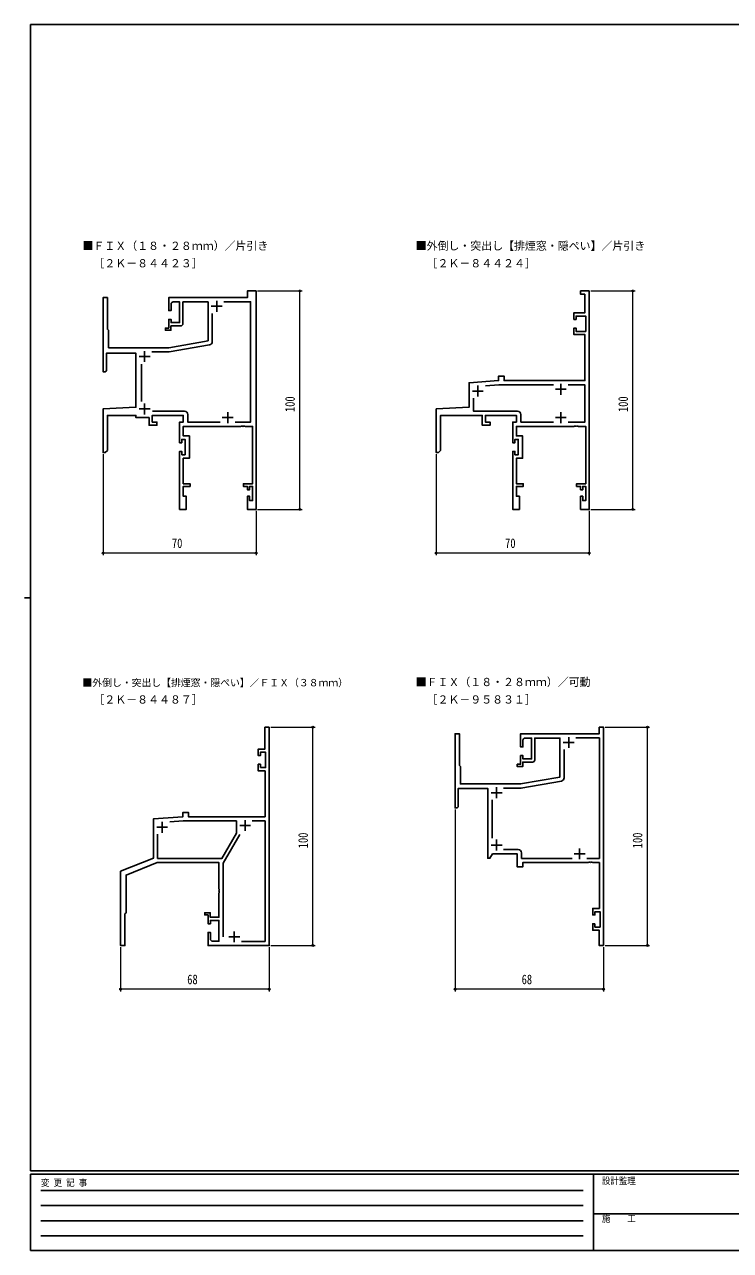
# Model space of a CAD drawing. Units: millimetres on the paper. Extents: x -397 to 397, y -282 to 282.
# Drawn here: x -397 to -74, y -282 to 279 of the extents above; entities that cross this region are included whole.
import ezdxf
from ezdxf.enums import TextEntityAlignment as Align

# ---------------------------------------------------------------- set-up
doc = ezdxf.new("R2010")
doc.units = ezdxf.units.MM
for name, color, linetype in [('0-1_USER1', 92, 'Continuous'), ('0-2_YKK_11', 134, 'Continuous'), ('0-4_YKK_ZWAK', 134, 'Continuous')]:
    doc.layers.add(name, color=color, linetype=linetype)
doc.layers.add('0-3_YKK_D', color=200, linetype='Continuous', lineweight=18)
doc.styles.add('ＭＳ ゴシック', font='')
doc.styles.get('ＭＳ ゴシック').set_extended_font_data('MS Gothic')

msp = doc.modelspace()

# ---------------------------------------------------------------- linework, layer by layer
at = {"layer": '0-2_YKK_11'}
for p, q in [((-308.743, 152.778), (-308.743, 147.778)), ((-311.243, 150.278), (-306.243, 150.278)), ((-310.813, 134.091), (-310.813, 147.039)), ((-341.743, 129.778), (-341.743, 124.778)), ((-344.243, 127.278), (-339.243, 127.278)), ((-343.243, 106.737), (-343.243, 123.82)), ((-189.3, 113.978), (-189.3, 108.978)), ((-151.3, 114.778), (-151.3, 109.778)), ((-191.8, 111.478), (-186.8, 111.478)), ((-153.8, 112.278), (-148.8, 112.278)), ((-344.243, 103.278), (-339.243, 103.278)), ((-341.743, 105.778), (-341.743, 100.778)), ((-323.543, 102.278), (-338.178, 102.278)), ((-303.743, 101.778), (-303.743, 96.778)), ((-151.3, 101.778), (-151.3, 96.778)), ((-306.243, 99.278), (-301.243, 99.278)), ((-153.8, 99.278), (-148.8, 99.278)), ((-150.229, -49.474), (-145.229, -49.474)), ((-147.729, -46.974), (-147.729, -51.974)), ((-149.799, -65.661), (-149.799, -52.714)), ((-183.229, -72.474), (-178.229, -72.474)), ((-180.729, -69.974), (-180.729, -74.974)), ((-182.799, -93.234), (-182.799, -75.714)), ((-336.243, -88.274), (-331.243, -88.274)), ((-333.743, -85.774), (-333.743, -90.774)), ((-298.243, -87.474), (-293.243, -87.474)), ((-295.743, -84.974), (-295.743, -89.974)), ((-180.729, -93.974), (-180.729, -98.974)), ((-183.229, -96.474), (-178.229, -96.474)), ((-170.799, -98.544), (-177.489, -98.544)), ((-145.229, -100.474), (-140.229, -100.474)), ((-142.729, -97.974), (-142.729, -102.974)), ((-303.243, -138.474), (-298.243, -138.474)), ((-300.743, -135.974), (-300.743, -140.974))]:
    msp.add_line(p, q, dxfattribs=at)
for points in [[(-329.643, 151.278), (-329.643, 148.278), (-330.743, 148.278), (-330.743, 154.278), (-294.743, 154.278), (-294.743, 157.278), (-290.743, 157.278)], [(-290.743, 157.278), (-290.743, 57.278), (-294.743, 57.278), (-294.743, 63.278), (-293.743, 63.278), (-293.743, 61.278), (-292.373, 61.278), (-292.373, 67.778), (-293.743, 67.778), (-293.743, 66.278), (-294.743, 66.278), (-294.743, 67.778), (-296.543, 67.778), (-296.543, 68.978), (-292.373, 68.978), (-292.373, 95.278), (-295.785, 95.278), (-295.969, 95.398), (-296.518, 95.398), (-296.702, 95.278), (-296.785, 95.278), (-296.969, 95.398), (-297.518, 95.398), (-297.702, 95.278), (-324.113, 95.278), (-324.113, 90.908), (-321.243, 90.908), (-321.243, 80.648), (-324.113, 80.648), (-324.113, 68.978), (-320.943, 68.978), (-320.943, 67.778), (-324.113, 67.778), (-324.113, 63.278), (-322.743, 63.278), (-322.743, 57.278), (-325.743, 57.278), (-325.743, 83.778), (-324.743, 83.778), (-324.743, 82.278)], [(-138.3, 157.278), (-138.3, 57.278), (-142.3, 57.278), (-142.3, 63.278), (-141.3, 63.278), (-141.3, 61.278), (-139.93, 61.278), (-139.93, 67.778), (-141.3, 67.778), (-141.3, 66.278), (-142.3, 66.278), (-142.3, 67.778), (-144.1, 67.778), (-144.1, 68.978), (-139.93, 68.978), (-139.93, 95.278), (-143.342, 95.278), (-143.525, 95.398), (-144.075, 95.398), (-144.259, 95.278), (-144.342, 95.278), (-144.525, 95.398), (-145.075, 95.398), (-145.259, 95.278), (-171.67, 95.278), (-171.67, 90.908), (-168.8, 90.908), (-168.8, 80.648), (-171.67, 80.648), (-171.67, 68.978), (-168.5, 68.978), (-168.5, 67.778), (-171.67, 67.778), (-171.67, 63.278), (-170.3, 63.278), (-170.3, 57.278), (-173.3, 57.278), (-173.3, 83.778), (-172.3, 83.778), (-172.3, 82.278)], [(-140.3, 155.778), (-142.3, 155.778), (-142.3, 157.278), (-138.3, 157.278)], [(-324.743, 82.278), (-323.243, 82.278), (-323.243, 89.278), (-324.743, 89.278), (-324.743, 87.778), (-325.743, 87.778), (-325.743, 97.278), (-324.043, 97.278), (-324.043, 100.278), (-338.243, 100.278), (-338.243, 97.278), (-336.143, 97.278), (-336.143, 95.778), (-339.743, 95.778), (-339.743, 99.278), (-345.743, 99.278), (-345.743, 100.278), (-358.743, 100.278), (-358.743, 84.278), (-359.743, 83.278), (-360.743, 83.278), (-360.743, 103.278), (-345.743, 104.064), (-345.743, 128.778), (-359.243, 128.778), (-359.243, 120.778), (-359.743, 120.278), (-360.743, 120.278), (-360.743, 154.278), (-358.743, 154.278), (-358.743, 139.778), (-358.243, 139.278), (-358.243, 131.278), (-330.743, 131.278), (-312.743, 134.452), (-312.743, 152.278), (-324.243, 152.278), (-324.243, 142.278)], [(-325.243, 141.278), (-329.743, 141.278), (-329.743, 139.278), (-332.243, 139.278), (-332.243, 140.278), (-330.743, 140.278), (-330.743, 144.278), (-329.643, 144.278), (-329.643, 142.778), (-325.743, 142.778), (-325.743, 152.278), (-328.643, 152.278)], [(-305.504, 152.348), (-293.243, 152.348), (-293.243, 97.278), (-300.361, 97.278)], [(-172.3, 82.278), (-170.8, 82.278), (-170.8, 89.278), (-172.3, 89.278), (-172.3, 87.778), (-173.3, 87.778), (-173.3, 97.278), (-171.6, 97.278), (-171.6, 100.278), (-185.8, 100.278), (-185.8, 97.278), (-183.7, 97.278), (-183.7, 95.778), (-187.3, 95.778), (-187.3, 100.278), (-206.3, 100.278), (-206.3, 84.278), (-207.3, 83.278), (-208.3, 83.278), (-208.3, 103.278), (-193.3, 104.064), (-193.3, 115.278), (-179.8, 116.278), (-179.8, 118.278), (-177.3, 118.278), (-177.3, 116.278), (-140.3, 116.278), (-140.3, 137.278), (-145.3, 137.278), (-145.3, 140.278), (-144.3, 140.278), (-144.3, 138.778), (-139.93, 138.778), (-139.93, 145.778), (-144.3, 145.778), (-144.3, 144.278), (-145.3, 144.278), (-145.3, 147.278), (-140.3, 147.278), (-140.3, 155.778)], [(-338.504, 129.348), (-330.575, 129.348), (-312.053, 132.614)], [(-185.782, 113.83), (-179.726, 114.278), (-154.683, 114.278)], [(-147.918, 114.278), (-140.3, 114.278), (-140.3, 97.278), (-147.918, 97.278)], [(-171.1, 102.278), (-191.3, 102.278), (-191.3, 108.206)], [(-307.126, 97.278), (-322.043, 97.278), (-322.043, 100.778)], [(-154.683, 97.278), (-169.6, 97.278), (-169.6, 100.778)], [(-284.743, -42.474), (-284.743, -142.474), (-312.743, -142.474), (-312.743, -136.474), (-311.643, -136.474), (-311.643, -139.474)], [(-288.743, -60.974), (-286.373, -60.974), (-286.373, -53.974), (-288.743, -53.974), (-288.743, -55.474), (-289.743, -55.474), (-289.743, -52.474), (-286.743, -52.474), (-286.743, -42.474), (-284.743, -42.474)], [(-131.729, -142.474), (-131.729, -42.474), (-133.729, -42.474), (-133.729, -45.474), (-169.729, -45.474), (-169.729, -51.474), (-168.629, -51.474), (-168.629, -48.474)], [(-163.229, -57.474), (-163.229, -47.474), (-151.729, -47.474), (-151.729, -65.3), (-169.729, -68.474), (-197.229, -68.474), (-197.229, -60.474), (-197.729, -59.974), (-197.729, -45.474), (-199.729, -45.474), (-199.729, -79.474), (-198.729, -79.474), (-198.229, -78.974), (-198.229, -70.474), (-184.729, -70.474), (-184.729, -102.474), (-183.729, -102.474), (-182.574, -100.474), (-171.229, -100.474), (-171.229, -106.474), (-168.729, -106.474), (-168.729, -104.474), (-138.687, -104.474), (-138.504, -104.354), (-137.954, -104.354), (-137.771, -104.474), (-137.687, -104.474), (-137.504, -104.354), (-136.954, -104.354), (-136.771, -104.474), (-133.659, -104.474), (-133.659, -125.474), (-136.729, -125.474), (-136.729, -128.474), (-135.729, -128.474), (-135.729, -126.974), (-133.359, -126.974), (-133.359, -133.974), (-135.729, -133.974), (-135.729, -132.474)], [(-167.629, -47.474), (-164.729, -47.474), (-164.729, -56.974), (-168.629, -56.974), (-168.629, -55.474), (-169.729, -55.474), (-169.729, -59.474), (-171.229, -59.474), (-171.229, -60.474), (-168.729, -60.474), (-168.729, -58.474), (-164.229, -58.474)], [(-144.489, -47.404), (-133.659, -47.404), (-133.659, -102.544), (-139.379, -102.544)], [(-310.643, -140.474), (-307.743, -140.474), (-307.743, -130.974), (-311.643, -130.974), (-311.643, -132.474), (-312.743, -132.474), (-312.743, -128.474), (-314.243, -128.474), (-314.243, -127.474), (-311.743, -127.474), (-311.743, -129.474), (-307.743, -129.474), (-307.743, -118.432), (-307.623, -118.249), (-307.623, -117.699), (-307.743, -117.516), (-307.743, -117.432), (-307.623, -117.249), (-307.623, -116.699), (-307.743, -116.516), (-307.743, -104.474), (-336.012, -104.474), (-350.243, -110.167), (-350.243, -127.474), (-350.743, -127.974), (-350.743, -142.474), (-352.743, -142.474), (-352.743, -108.474), (-337.743, -102.474), (-337.743, -84.474), (-324.243, -83.474), (-324.243, -81.474), (-321.743, -81.474), (-321.743, -83.474), (-286.673, -83.474), (-286.673, -62.474), (-289.743, -62.474), (-289.743, -59.474), (-288.743, -59.474), (-288.743, -60.974)], [(-177.489, -70.404), (-169.56, -70.404), (-151.038, -67.138)], [(-330.256, -85.855), (-324.172, -85.404), (-299.743, -85.404), (-299.743, -90.974), (-306.423, -102.544), (-335.813, -102.544), (-335.813, -91.514)], [(-292.504, -85.404), (-286.673, -85.404), (-286.673, -140.544), (-297.393, -140.544)], [(-305.813, -138.474), (-305.813, -104.747), (-298.247, -91.643)], [(-146.079, -102.544), (-169.299, -102.544), (-169.299, -100.044)], [(-135.729, -132.474), (-136.729, -132.474), (-136.729, -135.474), (-133.729, -135.474), (-133.729, -142.474), (-131.729, -142.474)]]:
    msp.add_lwpolyline(points, dxfattribs=at)
for centre, radius, start, end in [((-328.643, 151.278), 1, 90.00001, 179.99999), ((-325.243, 142.278), 1, 270.00001, 359.99999), ((-312.313, 134.091), 1.5, 280.00001, 359.99999), ((-323.543, 100.778), 1.5, 0.00001, 89.99999), ((-171.1, 100.778), 1.5, 0.00001, 89.99999), ((-167.629, -48.474), 1, 90.00001, 179.99999), ((-164.229, -57.474), 1, 270.00001, 359.99999), ((-151.299, -65.661), 1.5, 280.00001, 359.99999), ((-170.799, -100.044), 1.5, 0.00001, 89.99999), ((-310.643, -139.474), 1, 180.00001, 269.99999)]:
    msp.add_arc(centre, radius, start, end, dxfattribs=at)
at = {"layer": '0-3_YKK_D'}
for p, q in [((-290.043, 157.278), (-269.743, 157.278)), ((-270.743, 57.278), (-270.743, 157.278)), ((-137.6, 157.278), (-117.3, 157.278)), ((-118.3, 57.278), (-118.3, 157.278)), ((-360.743, 82.578), (-360.743, 36.278)), ((-208.3, 82.578), (-208.3, 36.278)), ((-290.743, 56.578), (-290.743, 36.278)), ((-290.043, 57.278), (-269.743, 57.278)), ((-138.3, 56.578), (-138.3, 36.278)), ((-137.6, 57.278), (-117.3, 57.278)), ((-290.743, 37.278), (-360.743, 37.278)), ((-138.3, 37.278), (-208.3, 37.278)), ((-284.043, -42.474), (-263.743, -42.474)), ((-264.743, -142.474), (-264.743, -42.474)), ((-131.029, -42.474), (-110.729, -42.474)), ((-111.729, -142.474), (-111.729, -42.474)), ((-199.729, -80.174), (-199.729, -163.474)), ((-352.743, -143.174), (-352.743, -163.474)), ((-284.743, -143.174), (-284.743, -163.474)), ((-284.043, -142.474), (-263.743, -142.474)), ((-131.729, -143.174), (-131.729, -163.474)), ((-131.029, -142.474), (-110.729, -142.474)), ((-284.743, -162.474), (-352.743, -162.474)), ((-131.729, -162.474), (-199.729, -162.474))]:
    msp.add_line(p, q, dxfattribs=at)
for centre in [(-270.743, 157.278), (-118.3, 157.278), (-270.743, 57.278), (-118.3, 57.278), (-360.743, 37.278), (-290.743, 37.278), (-208.3, 37.278), (-138.3, 37.278), (-264.743, -42.474), (-111.729, -42.474), (-264.743, -142.474), (-111.729, -142.474), (-352.743, -162.474), (-284.743, -162.474), (-199.729, -162.474), (-131.729, -162.474)]:
    msp.add_circle(centre, 0.425, dxfattribs=at)
at = {"layer": '0-4_YKK_ZWAK'}
for p, q in [((376.1, 279.3), (-393.9, 279.3)), ((-393.9, -245.7), (-393.9, 279.3)), ((-396.7, 16.8), (-393.9, 16.8)), ((376.1, -245.7), (-393.9, -245.7)), ((338.3, -247.1), (-393.9, -247.1)), ((-393.9, -282.1), (-393.9, -247.1)), ((-136.3, -247.1), (-136.3, -282.1)), ((-389.301, -254.612), (-141.109, -254.612)), ((-389.301, -261.541), (-141.109, -261.541)), ((-389.301, -268.47), (-141.109, -268.47)), ((-136.3, -265.299), (-7.5, -265.299)), ((-389.301, -275.398), (-141.109, -275.398)), ((-393.9, -282.1), (338.3, -282.1))]:
    msp.add_line(p, q, dxfattribs=at)

# ---------------------------------------------------------------- texts
at = {"layer": '0-1_USER1', "style": 'ＭＳ ゴシック'}
for s, height, p in [('■ＦＩＸ（１８・２８ｍｍ）／片引き', 3.666, (-370.176, 174.996)), ('■外倒し・突出し【排煙窓・隠ぺい】／片引き', 3.666, (-217.733, 174.996)), ('\u3000［２Ｋ－８４４２３］', 3.666, (-370.176, 166.996)), ('\u3000［２Ｋ－８４４２４］', 3.666, (-217.733, 166.996)), ('■外倒し・突出し【排煙窓・隠ぺい】／ＦＩＸ（３８ｍｍ）', 3.299, (-370.176, -24.756)), ('■ＦＩＸ（１８・２８ｍｍ）／可動', 3.666, (-217.733, -24.756)), ('\u3000［２Ｋ－８４４８７］', 3.666, (-370.176, -32.756)), ('\u3000［２Ｋ－９５８３１］', 3.666, (-217.733, -32.756))]:
    msp.add_text(s, height=height, dxfattribs=at).set_placement(p, align=Align.BOTTOM_LEFT)
at = {"layer": '0-3_YKK_D', "style": 'ＭＳ ゴシック', "width": 0.8}
for p in [(-271.743, 101.838), (-119.3, 101.838), (-265.743, -97.914), (-112.729, -97.914)]:
    msp.add_text('100', height=4.399, rotation=90, dxfattribs=at).set_placement(p, align=Align.BOTTOM_LEFT)
for s, p in [('70', (-329.263, 38.278)), ('70', (-176.82, 38.278)), ('68', (-322.263, -161.474)), ('68', (-169.249, -161.474))]:
    msp.add_text(s, height=4.399, dxfattribs=at).set_placement(p, align=Align.BOTTOM_LEFT)
at = {"layer": '0-4_YKK_ZWAK', "style": 'ＭＳ ゴシック', "width": 0.9}
for s, p in [('変 更 記 事', (-389.186, -253.547)), ('設計監理', (-132.531, -252.633)), ('施\u3000\u3000工', (-132.531, -269.954))]:
    msp.add_text(s, height=3.079, dxfattribs=at).set_placement(p, align=Align.BOTTOM_LEFT)

doc.saveas('drawing.dxf')
